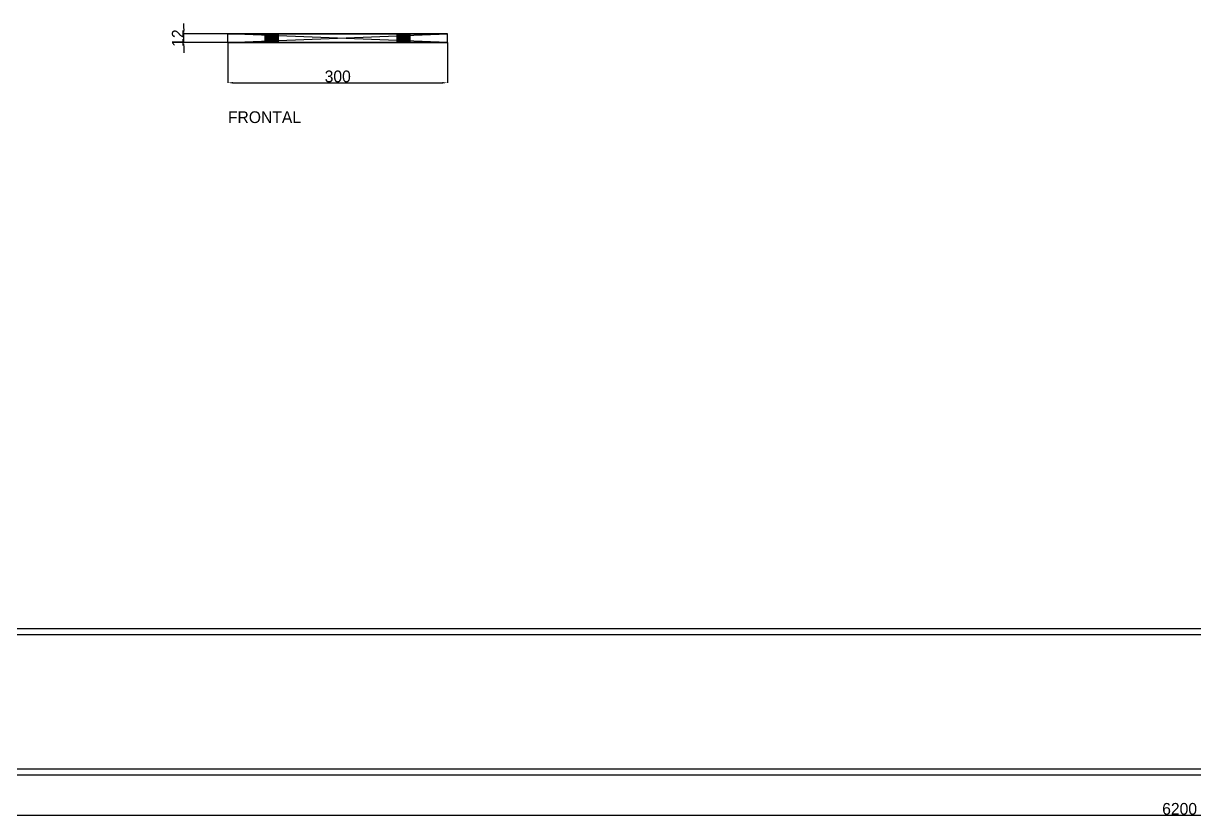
# Model space of a CAD drawing. Header units: millimetres. Extents: x -79 to 13940, y -87340 to 371.
# Drawn here: x 1521 to 3120, y -23524 to -22441 of the extents above; entities that cross this region are included whole.
import ezdxf

# ---------------------------------------------------------------- set-up
doc = ezdxf.new("R2010")
doc.units = ezdxf.units.MM
for name, color, linetype in [('R18_COTAS_P', 1, 'Continuous'), ('R18_PIEZAS_P', 3, 'Continuous'), ('R18_TEXTOS', 7, 'Continuous')]:
    doc.layers.add(name, color=color, linetype=linetype)
doc.dimstyles.get("Standard").update_dxf_attribs({"dimtxt": 2.5, "dimasz": 2.5, "dimexe": 1.25, "dimexo": 0.625, "dimtad": 1, "dimcen": 2.5, "dimazin": 3, "dimtfac": 1, "dimtmove": 0, "dimatfit": 3})

# ---------------------------------------------------------------- blocks, each defined once
blk = doc.blocks.new('_CLOSEDFILLED')
at = {"color": 0, "linetype": 'BYBLOCK'}
blk.add_solid([(-1, 0.16), (0, 0), (-1, -0.16)], dxfattribs=at)
blk = doc.blocks.new('*D105')
for p, q in [((1800, -22467), (1800, -22522)), ((2100, -22467), (2100, -22522)), ((1807, -22522), (2093, -22522))]:
    blk.add_line(p, q)
at = {"layer": 'Defpoints'}
for p in [(1800, -22467), (2100, -22467), (1800, -22522)]:
    blk.add_point(p, dxfattribs=at)
at = {"layer": 'R18_COTAS_P', "xscale": 7, "yscale": 7, "rotation": 180}
blk.add_blockref('_CLOSEDFILLED', (1800, -22522), dxfattribs=at)
at = {"layer": 'R18_COTAS_P', "xscale": 7, "yscale": 7}
blk.add_blockref('_CLOSEDFILLED', (2100, -22522), dxfattribs=at)
at = {"layer": 'R18_COTAS_P', "insert": (1950, -22513.4), "char_height": 16, "attachment_point": 5}
blk.add_mtext('300', dxfattribs=at)
blk = doc.blocks.new('*D106')
for p, q in [((1740, -22448), (1740, -22441)), ((1800, -22455), (1740, -22455)), ((1740, -22467), (1740, -22455)), ((1800, -22467), (1740, -22467)), ((1740, -22474), (1740, -22481))]:
    blk.add_line(p, q)
at = {"layer": 'Defpoints'}
for p in [(1800, -22455), (1740, -22467), (1800, -22467)]:
    blk.add_point(p, dxfattribs=at)
at = {"layer": 'R18_COTAS_P', "xscale": 7, "yscale": 7}
for p, rotation in [((1740, -22455), 270), ((1740, -22467), 90)]:
    blk.add_blockref('_CLOSEDFILLED', p, dxfattribs=dict(at, rotation=rotation))
at = {"layer": 'R18_COTAS_P', "insert": (1731.4, -22461), "char_height": 16, "attachment_point": 5, "rotation": 90}
blk.add_mtext('12', dxfattribs=at)
blk = doc.blocks.new('*D109')
for p, q in [((0, -23467), (0, -23522)), ((6200, -23467), (6200, -23522)), ((7, -23522), (6193, -23522))]:
    blk.add_line(p, q)
at = {"layer": 'Defpoints'}
for p in [(0, -23467), (6200, -23467), (0, -23522)]:
    blk.add_point(p, dxfattribs=at)
at = {"layer": 'R18_COTAS_P', "xscale": 7, "yscale": 7, "rotation": 180}
blk.add_blockref('_CLOSEDFILLED', (0, -23522), dxfattribs=at)
at = {"layer": 'R18_COTAS_P', "xscale": 7, "yscale": 7}
blk.add_blockref('_CLOSEDFILLED', (6200, -23522), dxfattribs=at)
at = {"layer": 'R18_COTAS_P', "insert": (3100, -23513.4), "char_height": 16, "attachment_point": 5}
blk.add_mtext('6200', dxfattribs=at)

msp = doc.modelspace()

# ---------------------------------------------------------------- linework, layer by layer
at = {"layer": 'R18_PIEZAS_P'}
for p, q in [((2040, -22454.975), (1800, -22454.975)), ((1800, -22454.975), (2038.244, -22454.975)), ((1800, -22454.975), (1860, -22454.975)), ((1861.756, -22454.975), (1800, -22454.975)), ((1800, -22454.975), (1858.244, -22454.975)), ((2100, -22454.975), (1800, -22454.975)), ((1800, -22454.975), (2036.556, -22454.975)), ((1863.444, -22454.975), (1800, -22454.975)), ((1800, -22454.975), (1856.556, -22454.975)), ((1800, -22454.975), (2035, -22454.975)), ((1865, -22454.975), (1800, -22454.975)), ((1800, -22454.975), (1855, -22454.975)), ((1800, -22454.975), (2033.636, -22454.975)), ((1800, -22454.975), (1853.636, -22454.975)), ((1800, -22454.975), (2032.517, -22454.975)), ((1800, -22454.975), (1852.517, -22454.975)), ((1800, -22454.975), (2031.685, -22454.975)), ((1800, -22454.975), (1851.685, -22454.975)), ((1800, -22454.975), (2031.173, -22454.975)), ((1800, -22454.975), (1851.173, -22454.975)), ((1800, -22454.975), (2031, -22454.975)), ((1800, -22454.975), (1851, -22454.975)), ((2041.756, -22454.975), (1800, -22454.975)), ((1800, -22466.975), (1800, -22454.975)), ((2100, -22466.975), (1800, -22454.975)), ((1800, -22466.975), (2100, -22454.975)), ((1851, -22454.975), (1851.173, -22454.975)), ((1860, -22454.975), (1851, -22454.975)), ((1858.244, -22454.975), (1851, -22454.975)), ((1856.556, -22454.975), (1851, -22454.975)), ((1855, -22454.975), (1851, -22454.975)), ((1853.636, -22454.975), (1851, -22454.975)), ((1852.517, -22454.975), (1851, -22454.975)), ((1851, -22466.975), (1851.173, -22454.975)), ((1851, -22466.975), (1851, -22454.975)), ((1851.173, -22466.975), (1851, -22454.975)), ((1851.173, -22454.975), (1851.685, -22454.975)), ((1860, -22454.975), (1851.173, -22454.975)), ((1851.173, -22466.975), (1851.685, -22454.975)), ((1851.173, -22466.975), (1851.173, -22454.975)), ((1851.685, -22466.975), (1851.173, -22454.975)), ((1851.685, -22454.975), (1852.517, -22454.975)), ((1860, -22454.975), (1851.685, -22454.975)), ((1851.685, -22466.975), (1852.517, -22454.975)), ((1851.685, -22466.975), (1851.685, -22454.975)), ((1852.517, -22466.975), (1851.685, -22454.975)), ((1852.517, -22454.975), (1853.636, -22454.975)), ((1860, -22454.975), (1852.517, -22454.975)), ((1852.517, -22466.975), (1853.636, -22454.975)), ((1852.517, -22466.975), (1852.517, -22454.975)), ((1853.636, -22466.975), (1852.517, -22454.975)), ((1853.636, -22454.975), (1855, -22454.975)), ((1860, -22454.975), (1853.636, -22454.975)), ((1853.636, -22466.975), (1855, -22454.975)), ((1853.636, -22466.975), (1853.636, -22454.975)), ((1855, -22466.975), (1853.636, -22454.975)), ((1855, -22454.975), (1856.556, -22454.975)), ((1860, -22454.975), (1855, -22454.975)), ((1855, -22466.975), (1856.556, -22454.975)), ((1855, -22466.975), (1855, -22454.975)), ((1856.556, -22466.975), (1855, -22454.975)), ((1856.556, -22454.975), (1858.244, -22454.975)), ((1860, -22454.975), (1856.556, -22454.975)), ((1856.556, -22466.975), (1858.244, -22454.975)), ((1856.556, -22466.975), (1856.556, -22454.975)), ((1858.244, -22466.975), (1856.556, -22454.975)), ((1858.244, -22454.975), (1860, -22454.975)), ((1858.244, -22466.975), (1860, -22454.975)), ((1858.244, -22466.975), (1858.244, -22454.975)), ((1860, -22466.975), (1858.244, -22454.975)), ((1860, -22454.975), (1861.756, -22454.975)), ((1860, -22454.975), (1863.444, -22454.975)), ((1860, -22454.975), (1865, -22454.975)), ((1860, -22454.975), (1866.364, -22454.975)), ((1860, -22454.975), (1867.483, -22454.975)), ((1860, -22454.975), (1868.315, -22454.975)), ((1860, -22454.975), (1868.827, -22454.975)), ((1860, -22454.975), (1869, -22454.975)), ((1860, -22454.975), (1860, -22466.975)), ((1861.756, -22466.975), (1860, -22454.975)), ((1860, -22466.975), (1861.756, -22454.975)), ((1861.756, -22454.975), (1863.444, -22454.975)), ((1861.756, -22454.975), (1869, -22454.975)), ((1861.756, -22466.975), (1861.756, -22454.975)), ((1863.444, -22466.975), (1861.756, -22454.975)), ((1861.756, -22466.975), (1863.444, -22454.975)), ((1863.444, -22454.975), (1865, -22454.975)), ((1863.444, -22454.975), (1869, -22454.975)), ((1863.444, -22466.975), (1863.444, -22454.975)), ((1865, -22466.975), (1863.444, -22454.975)), ((1863.444, -22466.975), (1865, -22454.975)), ((1866.364, -22454.975), (1865, -22454.975)), ((1865, -22454.975), (1869, -22454.975)), ((1865, -22454.975), (2033.636, -22454.975)), ((2040, -22454.975), (1865, -22454.975)), ((1865, -22466.975), (1865, -22454.975)), ((1866.364, -22466.975), (1865, -22454.975)), ((1865, -22466.975), (1866.364, -22454.975)), ((1867.483, -22454.975), (1866.364, -22454.975)), ((1866.364, -22454.975), (1869, -22454.975)), ((1866.364, -22454.975), (2033.636, -22454.975)), ((1866.364, -22454.975), (2031, -22454.975)), ((1866.364, -22454.975), (2031.173, -22454.975)), ((1866.364, -22454.975), (2031.685, -22454.975)), ((1866.364, -22454.975), (2032.517, -22454.975)), ((2040, -22454.975), (1866.364, -22454.975)), ((1866.364, -22466.975), (1866.364, -22454.975)), ((1867.483, -22466.975), (1866.364, -22454.975)), ((1866.364, -22466.975), (1867.483, -22454.975)), ((1868.315, -22454.975), (1867.483, -22454.975)), ((1867.483, -22454.975), (1869, -22454.975)), ((1867.483, -22454.975), (2033.636, -22454.975)), ((2040, -22454.975), (1867.483, -22454.975)), ((1867.483, -22466.975), (1867.483, -22454.975)), ((1868.315, -22466.975), (1867.483, -22454.975)), ((1867.483, -22466.975), (1868.315, -22454.975)), ((1868.827, -22454.975), (1868.315, -22454.975)), ((1868.315, -22454.975), (1869, -22454.975)), ((1868.315, -22454.975), (2033.636, -22454.975)), ((2040, -22454.975), (1868.315, -22454.975)), ((1868.315, -22466.975), (1868.315, -22454.975)), ((1868.827, -22466.975), (1868.315, -22454.975)), ((1868.315, -22466.975), (1868.827, -22454.975)), ((1869, -22454.975), (1868.827, -22454.975)), ((1868.827, -22454.975), (2033.636, -22454.975)), ((1868.827, -22454.975), (2040, -22454.975)), ((1868.827, -22466.975), (1868.827, -22454.975)), ((1869, -22466.975), (1868.827, -22454.975)), ((1868.827, -22466.975), (1869, -22454.975)), ((1869, -22454.975), (2033.636, -22454.975)), ((1869, -22454.975), (2035, -22454.975)), ((1869, -22454.975), (2036.556, -22454.975)), ((1869, -22454.975), (2038.244, -22454.975)), ((1869, -22454.975), (2040, -22454.975)), ((1869, -22466.975), (1869, -22454.975)), ((2031, -22454.975), (2031.173, -22454.975)), ((2040, -22454.975), (2031, -22454.975)), ((2038.244, -22454.975), (2031, -22454.975)), ((2036.556, -22454.975), (2031, -22454.975)), ((2035, -22454.975), (2031, -22454.975)), ((2033.636, -22454.975), (2031, -22454.975)), ((2031, -22466.975), (2031.173, -22454.975)), ((2031, -22466.975), (2031, -22454.975)), ((2031.173, -22466.975), (2031, -22454.975)), ((2031.173, -22454.975), (2031.685, -22454.975)), ((2040, -22454.975), (2031.173, -22454.975)), ((2031.173, -22466.975), (2031.685, -22454.975)), ((2031.173, -22466.975), (2031.173, -22454.975)), ((2031.685, -22466.975), (2031.173, -22454.975)), ((2031.685, -22454.975), (2032.517, -22454.975)), ((2040, -22454.975), (2031.685, -22454.975)), ((2031.685, -22466.975), (2032.517, -22454.975)), ((2031.685, -22466.975), (2031.685, -22454.975)), ((2032.517, -22466.975), (2031.685, -22454.975)), ((2032.517, -22454.975), (2033.636, -22454.975)), ((2040, -22454.975), (2032.517, -22454.975)), ((2032.517, -22466.975), (2033.636, -22454.975)), ((2032.517, -22466.975), (2032.517, -22454.975)), ((2033.636, -22466.975), (2032.517, -22454.975)), ((2033.636, -22454.975), (2035, -22454.975)), ((2040, -22454.975), (2033.636, -22454.975)), ((2033.636, -22466.975), (2035, -22454.975)), ((2033.636, -22466.975), (2033.636, -22454.975)), ((2035, -22466.975), (2033.636, -22454.975)), ((2035, -22454.975), (2036.556, -22454.975)), ((2040, -22454.975), (2035, -22454.975)), ((2035, -22466.975), (2036.556, -22454.975)), ((2035, -22466.975), (2035, -22454.975)), ((2036.556, -22466.975), (2035, -22454.975)), ((2036.556, -22454.975), (2038.244, -22454.975)), ((2040, -22454.975), (2036.556, -22454.975)), ((2036.556, -22466.975), (2038.244, -22454.975)), ((2036.556, -22466.975), (2036.556, -22454.975)), ((2038.244, -22466.975), (2036.556, -22454.975)), ((2038.244, -22454.975), (2040, -22454.975)), ((2038.244, -22466.975), (2040, -22454.975)), ((2038.244, -22466.975), (2038.244, -22454.975)), ((2040, -22466.975), (2038.244, -22454.975)), ((2040, -22454.975), (2041.756, -22454.975)), ((2040, -22454.975), (2100, -22454.975)), ((2040, -22454.975), (2040, -22466.975)), ((2041.756, -22466.975), (2040, -22454.975)), ((2040, -22466.975), (2041.756, -22454.975)), ((2041.756, -22454.975), (2100, -22454.975)), ((2043.444, -22454.975), (2041.756, -22454.975)), ((2041.756, -22454.975), (2045, -22454.975)), ((2041.756, -22454.975), (2046.364, -22454.975)), ((2041.756, -22454.975), (2047.483, -22454.975)), ((2041.756, -22454.975), (2048.315, -22454.975)), ((2041.756, -22454.975), (2048.827, -22454.975)), ((2041.756, -22454.975), (2049, -22454.975)), ((2041.756, -22466.975), (2041.756, -22454.975)), ((2043.444, -22466.975), (2041.756, -22454.975)), ((2041.756, -22466.975), (2043.444, -22454.975)), ((2043.444, -22454.975), (2100, -22454.975)), ((2045, -22454.975), (2043.444, -22454.975)), ((2043.444, -22454.975), (2049, -22454.975)), ((2043.444, -22466.975), (2043.444, -22454.975)), ((2045, -22466.975), (2043.444, -22454.975)), ((2043.444, -22466.975), (2045, -22454.975)), ((2045, -22454.975), (2100, -22454.975)), ((2046.364, -22454.975), (2045, -22454.975)), ((2045, -22454.975), (2049, -22454.975)), ((2045, -22466.975), (2045, -22454.975)), ((2046.364, -22466.975), (2045, -22454.975)), ((2045, -22466.975), (2046.364, -22454.975)), ((2046.364, -22454.975), (2100, -22454.975)), ((2047.483, -22454.975), (2046.364, -22454.975)), ((2046.364, -22454.975), (2049, -22454.975)), ((2046.364, -22466.975), (2046.364, -22454.975)), ((2047.483, -22466.975), (2046.364, -22454.975)), ((2046.364, -22466.975), (2047.483, -22454.975)), ((2047.483, -22454.975), (2100, -22454.975)), ((2048.315, -22454.975), (2047.483, -22454.975)), ((2047.483, -22454.975), (2049, -22454.975)), ((2047.483, -22466.975), (2047.483, -22454.975)), ((2048.315, -22466.975), (2047.483, -22454.975)), ((2047.483, -22466.975), (2048.315, -22454.975)), ((2048.315, -22454.975), (2100, -22454.975)), ((2048.827, -22454.975), (2048.315, -22454.975)), ((2048.315, -22466.975), (2048.315, -22454.975)), ((2048.827, -22466.975), (2048.315, -22454.975)), ((2048.315, -22466.975), (2048.827, -22454.975)), ((2048.827, -22454.975), (2100, -22454.975)), ((2049, -22454.975), (2048.827, -22454.975)), ((2048.827, -22466.975), (2048.827, -22454.975)), ((2049, -22466.975), (2048.827, -22454.975)), ((2048.827, -22466.975), (2049, -22454.975)), ((2049, -22454.975), (2100, -22454.975)), ((2049, -22466.975), (2049, -22454.975)), ((2100, -22466.975), (2100, -22454.975)), ((1800, -22466.975), (2040, -22466.975)), ((2038.244, -22466.975), (1800, -22466.975)), ((1860, -22466.975), (1800, -22466.975)), ((1800, -22466.975), (1861.756, -22466.975)), ((1858.244, -22466.975), (1800, -22466.975)), ((1800, -22466.975), (2100, -22466.975)), ((2036.556, -22466.975), (1800, -22466.975)), ((1800, -22466.975), (1863.444, -22466.975)), ((1856.556, -22466.975), (1800, -22466.975)), ((2035, -22466.975), (1800, -22466.975)), ((1800, -22466.975), (1865, -22466.975)), ((1855, -22466.975), (1800, -22466.975)), ((2033.636, -22466.975), (1800, -22466.975)), ((1853.636, -22466.975), (1800, -22466.975)), ((2032.517, -22466.975), (1800, -22466.975)), ((1852.517, -22466.975), (1800, -22466.975)), ((2031.685, -22466.975), (1800, -22466.975)), ((1851.685, -22466.975), (1800, -22466.975)), ((2031.173, -22466.975), (1800, -22466.975)), ((1851.173, -22466.975), (1800, -22466.975)), ((2031, -22466.975), (1800, -22466.975)), ((1851, -22466.975), (1800, -22466.975)), ((1800, -22466.975), (2041.756, -22466.975)), ((1851.173, -22466.975), (1851, -22466.975)), ((1851, -22466.975), (1860, -22466.975)), ((1851, -22466.975), (1858.244, -22466.975)), ((1851, -22466.975), (1856.556, -22466.975)), ((1851, -22466.975), (1855, -22466.975)), ((1851, -22466.975), (1853.636, -22466.975)), ((1851, -22466.975), (1852.517, -22466.975)), ((1851.685, -22466.975), (1851.173, -22466.975)), ((1851.173, -22466.975), (1860, -22466.975)), ((1852.517, -22466.975), (1851.685, -22466.975)), ((1851.685, -22466.975), (1860, -22466.975)), ((1853.636, -22466.975), (1852.517, -22466.975)), ((1852.517, -22466.975), (1860, -22466.975)), ((1855, -22466.975), (1853.636, -22466.975)), ((1853.636, -22466.975), (1860, -22466.975)), ((1856.556, -22466.975), (1855, -22466.975)), ((1855, -22466.975), (1860, -22466.975)), ((1858.244, -22466.975), (1856.556, -22466.975)), ((1856.556, -22466.975), (1860, -22466.975)), ((1860, -22466.975), (1858.244, -22466.975)), ((1861.756, -22466.975), (1860, -22466.975)), ((1863.444, -22466.975), (1860, -22466.975)), ((1865, -22466.975), (1860, -22466.975)), ((1866.364, -22466.975), (1860, -22466.975)), ((1867.483, -22466.975), (1860, -22466.975)), ((1868.315, -22466.975), (1860, -22466.975)), ((1868.827, -22466.975), (1860, -22466.975)), ((1869, -22466.975), (1860, -22466.975)), ((1863.444, -22466.975), (1861.756, -22466.975)), ((1869, -22466.975), (1861.756, -22466.975)), ((1865, -22466.975), (1863.444, -22466.975)), ((1869, -22466.975), (1863.444, -22466.975)), ((1865, -22466.975), (1866.364, -22466.975)), ((1869, -22466.975), (1865, -22466.975)), ((2033.636, -22466.975), (1865, -22466.975)), ((1865, -22466.975), (2040, -22466.975)), ((1866.364, -22466.975), (1867.483, -22466.975)), ((1869, -22466.975), (1866.364, -22466.975)), ((2033.636, -22466.975), (1866.364, -22466.975)), ((2031, -22466.975), (1866.364, -22466.975)), ((2031.173, -22466.975), (1866.364, -22466.975)), ((2031.685, -22466.975), (1866.364, -22466.975)), ((2032.517, -22466.975), (1866.364, -22466.975)), ((1866.364, -22466.975), (2040, -22466.975)), ((1867.483, -22466.975), (1868.315, -22466.975)), ((1869, -22466.975), (1867.483, -22466.975)), ((2033.636, -22466.975), (1867.483, -22466.975)), ((1867.483, -22466.975), (2040, -22466.975)), ((1868.315, -22466.975), (1868.827, -22466.975)), ((1869, -22466.975), (1868.315, -22466.975)), ((2033.636, -22466.975), (1868.315, -22466.975)), ((1868.315, -22466.975), (2040, -22466.975)), ((1868.827, -22466.975), (1869, -22466.975)), ((2033.636, -22466.975), (1868.827, -22466.975)), ((2040, -22466.975), (1868.827, -22466.975)), ((2033.636, -22466.975), (1869, -22466.975)), ((2035, -22466.975), (1869, -22466.975)), ((2036.556, -22466.975), (1869, -22466.975)), ((2038.244, -22466.975), (1869, -22466.975)), ((2040, -22466.975), (1869, -22466.975)), ((2031.173, -22466.975), (2031, -22466.975)), ((2031, -22466.975), (2040, -22466.975)), ((2031, -22466.975), (2038.244, -22466.975)), ((2031, -22466.975), (2036.556, -22466.975)), ((2031, -22466.975), (2035, -22466.975)), ((2031, -22466.975), (2033.636, -22466.975)), ((2031.685, -22466.975), (2031.173, -22466.975)), ((2031.173, -22466.975), (2040, -22466.975)), ((2032.517, -22466.975), (2031.685, -22466.975)), ((2031.685, -22466.975), (2040, -22466.975)), ((2033.636, -22466.975), (2032.517, -22466.975)), ((2032.517, -22466.975), (2040, -22466.975)), ((2035, -22466.975), (2033.636, -22466.975)), ((2033.636, -22466.975), (2040, -22466.975)), ((2036.556, -22466.975), (2035, -22466.975)), ((2035, -22466.975), (2040, -22466.975)), ((2038.244, -22466.975), (2036.556, -22466.975)), ((2036.556, -22466.975), (2040, -22466.975)), ((2040, -22466.975), (2038.244, -22466.975)), ((2041.756, -22466.975), (2040, -22466.975)), ((2100, -22466.975), (2040, -22466.975)), ((2100, -22466.975), (2041.756, -22466.975)), ((2041.756, -22466.975), (2043.444, -22466.975)), ((2045, -22466.975), (2041.756, -22466.975)), ((2046.364, -22466.975), (2041.756, -22466.975)), ((2047.483, -22466.975), (2041.756, -22466.975)), ((2048.315, -22466.975), (2041.756, -22466.975)), ((2048.827, -22466.975), (2041.756, -22466.975)), ((2049, -22466.975), (2041.756, -22466.975)), ((2100, -22466.975), (2043.444, -22466.975)), ((2043.444, -22466.975), (2045, -22466.975)), ((2049, -22466.975), (2043.444, -22466.975)), ((2100, -22466.975), (2045, -22466.975)), ((2045, -22466.975), (2046.364, -22466.975)), ((2049, -22466.975), (2045, -22466.975)), ((2100, -22466.975), (2046.364, -22466.975)), ((2046.364, -22466.975), (2047.483, -22466.975)), ((2049, -22466.975), (2046.364, -22466.975)), ((2100, -22466.975), (2047.483, -22466.975)), ((2047.483, -22466.975), (2048.315, -22466.975)), ((2049, -22466.975), (2047.483, -22466.975)), ((2100, -22466.975), (2048.315, -22466.975)), ((2048.315, -22466.975), (2048.827, -22466.975)), ((2100, -22466.975), (2048.827, -22466.975)), ((2048.827, -22466.975), (2049, -22466.975)), ((2100, -22466.975), (2049, -22466.975)), ((0, -23266.975), (6200, -23266.975)), ((0, -23275.475), (6200, -23275.475)), ((0, -23458.475), (6200, -23458.475)), ((0, -23466.975), (6200, -23466.975))]:
    msp.add_line(p, q, dxfattribs=at)

# ---------------------------------------------------------------- texts
at = {"layer": 'R18_TEXTOS'}
msp.add_text('FRONTAL', height=16, dxfattribs=at).set_placement((1800, -22576.975))

# ---------------------------------------------------------------- dimensions: what is measured, and where the dimension line sits
at = {"layer": 'R18_COTAS_P'}
dim = msp.add_linear_dim(base=(1740, -22466.975), p1=(1800, -22466.975), p2=(1800, -22454.975), angle=90, dimstyle='Standard', override={"dimtxt": 16, "dimasz": 7, "dimtad": 1, "dimdec": 2}, dxfattribs=at)
dim.commit()
dim.dimension.update_dxf_attribs({"geometry": '*D106', "text_midpoint": (1731.375, -22460.975)})
for base, p1, p2, picture, middle in [((1800, -22521.975), (1800, -22466.975), (2100, -22466.975), '*D105', (1950, -22513.35)), ((0, -23521.975), (0, -23466.975), (6200, -23466.975), '*D109', (3100, -23513.35))]:
    dim = msp.add_linear_dim(base=base, p1=p1, p2=p2, dimstyle='Standard', override={"dimtxt": 16, "dimasz": 7, "dimtad": 1, "dimdec": 2}, dxfattribs=at)
    dim.commit()
    dim.dimension.update_dxf_attribs({"geometry": picture, "text_midpoint": middle})

doc.saveas('drawing.dxf')
